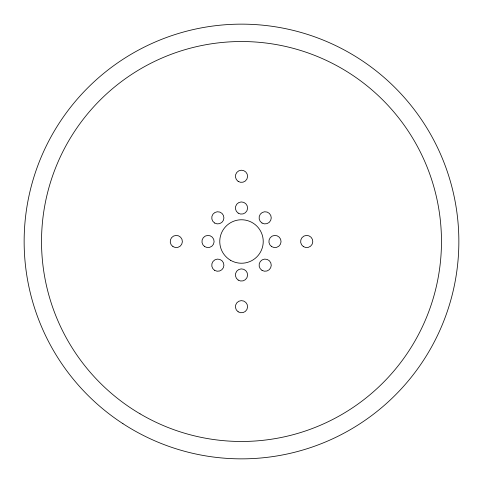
<?xml version="1.0" encoding="UTF-8"?>
<svg xmlns="http://www.w3.org/2000/svg" width="483" height="483" viewBox="0 0 483 483"><rect width="100%" height="100%" fill="white"/><g stroke="black" fill="none" stroke-linecap="round" stroke-linejoin="round"><path stroke-width="0.72" d="M140.022 413.81A199.968 199.968 0 0 0 441.462 243.227A199.968 199.968 0 0 0 143.016 67.463A199.968 199.968 0 0 0 140.022 413.81M230.632 260.325A21.735 21.735 0 0 0 263.235 241.5A21.735 21.735 0 0 0 230.632 222.675A21.735 21.735 0 0 0 230.632 260.325M238.197 213.136A6.086 6.086 0 0 0 247.58 208.336A6.086 6.086 0 0 0 238.729 202.606A6.086 6.086 0 0 0 238.197 213.136M262.028 223.043A6.086 6.086 0 0 0 271.253 217.948A6.086 6.086 0 0 0 262.227 212.502A6.086 6.086 0 0 0 262.028 223.043M271.669 246.614A6.086 6.086 0 0 0 281.052 241.808A6.086 6.086 0 0 0 272.201 236.084A6.086 6.086 0 0 0 271.669 246.614M262.028 270.383A6.086 6.086 0 0 0 271.253 265.282A6.086 6.086 0 0 0 262.227 259.842A6.086 6.086 0 0 0 262.028 270.383M238.197 280.086A6.086 6.086 0 0 0 247.58 275.28A6.086 6.086 0 0 0 238.729 269.556A6.086 6.086 0 0 0 238.197 280.086M214.687 270.383A6.086 6.086 0 0 0 223.913 265.282A6.086 6.086 0 0 0 214.887 259.842A6.086 6.086 0 0 0 214.687 270.383M204.72 246.614A6.086 6.086 0 0 0 214.108 241.808A6.086 6.086 0 0 0 205.251 236.084A6.086 6.086 0 0 0 204.72 246.614M214.687 223.043A6.086 6.086 0 0 0 223.913 217.948A6.086 6.086 0 0 0 214.887 212.502A6.086 6.086 0 0 0 214.687 223.043M238.149 181.373A6.086 6.086 0 0 0 247.574 176.651A6.086 6.086 0 0 0 238.777 170.849A6.086 6.086 0 0 0 238.149 181.373M172.944 246.584A6.086 6.086 0 0 0 182.369 241.862A6.086 6.086 0 0 0 173.566 236.06A6.086 6.086 0 0 0 172.944 246.584M238.149 311.789A6.086 6.086 0 0 0 247.574 307.067A6.086 6.086 0 0 0 238.777 301.265A6.086 6.086 0 0 0 238.149 311.789M303.354 246.584A6.086 6.086 0 0 0 312.785 241.862A6.086 6.086 0 0 0 303.982 236.06A6.086 6.086 0 0 0 303.354 246.584M122.936 423.676A217.362 217.362 0 0 0 458.548 253.092A217.362 217.362 0 0 0 143.016 47.732A217.362 217.362 0 0 0 122.936 423.676"/></g></svg>
